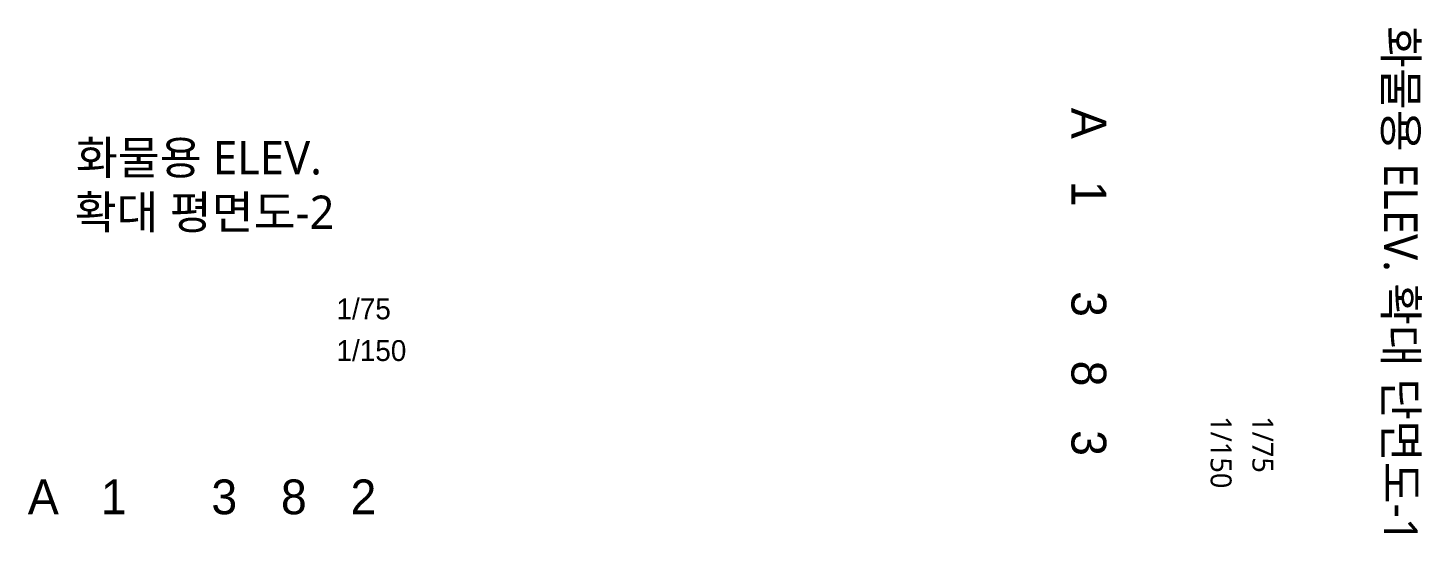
# Model space of a CAD drawing. Header units: millimetres. Extents: x -41190 to 206278, y 985 to 58902.
# Drawn here: x 117365 to 132390, y 1197 to 6649 of the extents above; entities that cross this region are included whole.
import ezdxf
from ezdxf.enums import TextEntityAlignment as Align

# ---------------------------------------------------------------- set-up
doc = ezdxf.new("R2010")
doc.units = ezdxf.units.MM
doc.header["$LTSCALE"] = 100
doc.header["$MEASUREMENT"] = 0
doc.layers.add('TEXT-TITLE', color=6, linetype='CONTINUOUS')
doc.layers.add('TEXT-기입', color=6, linetype='CONTINUOUS')
doc.styles.add('CGS', font='cgse', dxfattribs={"bigfont": 'cgs'})
doc.styles.add('나눔바른고딕', font='NanumBarunGothic.ttf')

msp = doc.modelspace()

# ---------------------------------------------------------------- texts
at = {"layer": 'TEXT-TITLE', "style": '나눔바른고딕'}
msp.add_text('화물용 ELEV. 확대 단면도-1', height=360, rotation=270, dxfattribs=at).set_placement((132160.7, 3881.8), align=Align.MIDDLE_CENTER)
for s, p in [('화물용 ELEV. ', (119268.2, 5248.7)), ('확대 평면도-2', (119268.2, 4659.6))]:
    msp.add_text(s, height=360, dxfattribs=at).set_placement(p, align=Align.MIDDLE_CENTER)
at = {"layer": 'TEXT-기입', "style": 'CGS'}
for s, p in [('A', (128799.1, 5619.2)), ('1', (128799.1, 4859.8)), ('3', (128799.1, 3669.2)), ('8', (128799.1, 2919.2)), ('3', (128799.1, 2169.2))]:
    msp.add_text(s, height=375, rotation=270, dxfattribs=at).set_placement(p, align=Align.MIDDLE_CENTER)
for s, p in [('1/75', (120690.3, 3436.9)), ('1/150', (120690.3, 2986.9))]:
    msp.add_text(s, height=225, dxfattribs=at).set_placement(p, align=Align.BOTTOM_LEFT)
at = {"layer": 'TEXT-기입', "style": '나눔바른고딕'}
for s, p in [('1/150', (130044.1, 2459.7)), ('1/75', (130494.1, 2459.7))]:
    msp.add_text(s, height=225, rotation=270, dxfattribs=at).set_placement(p, align=Align.BOTTOM_LEFT)
at = {"layer": 'TEXT-기입', "style": 'CGS'}
for s, p in [('A', (117530.8, 1588.4)), ('1', (118290.2, 1588.4)), ('3', (119480.8, 1588.4)), ('8', (120230.8, 1588.4)), ('2', (120980.8, 1588.4))]:
    msp.add_text(s, height=375, dxfattribs=at).set_placement(p, align=Align.MIDDLE_CENTER)

doc.saveas('drawing.dxf')
